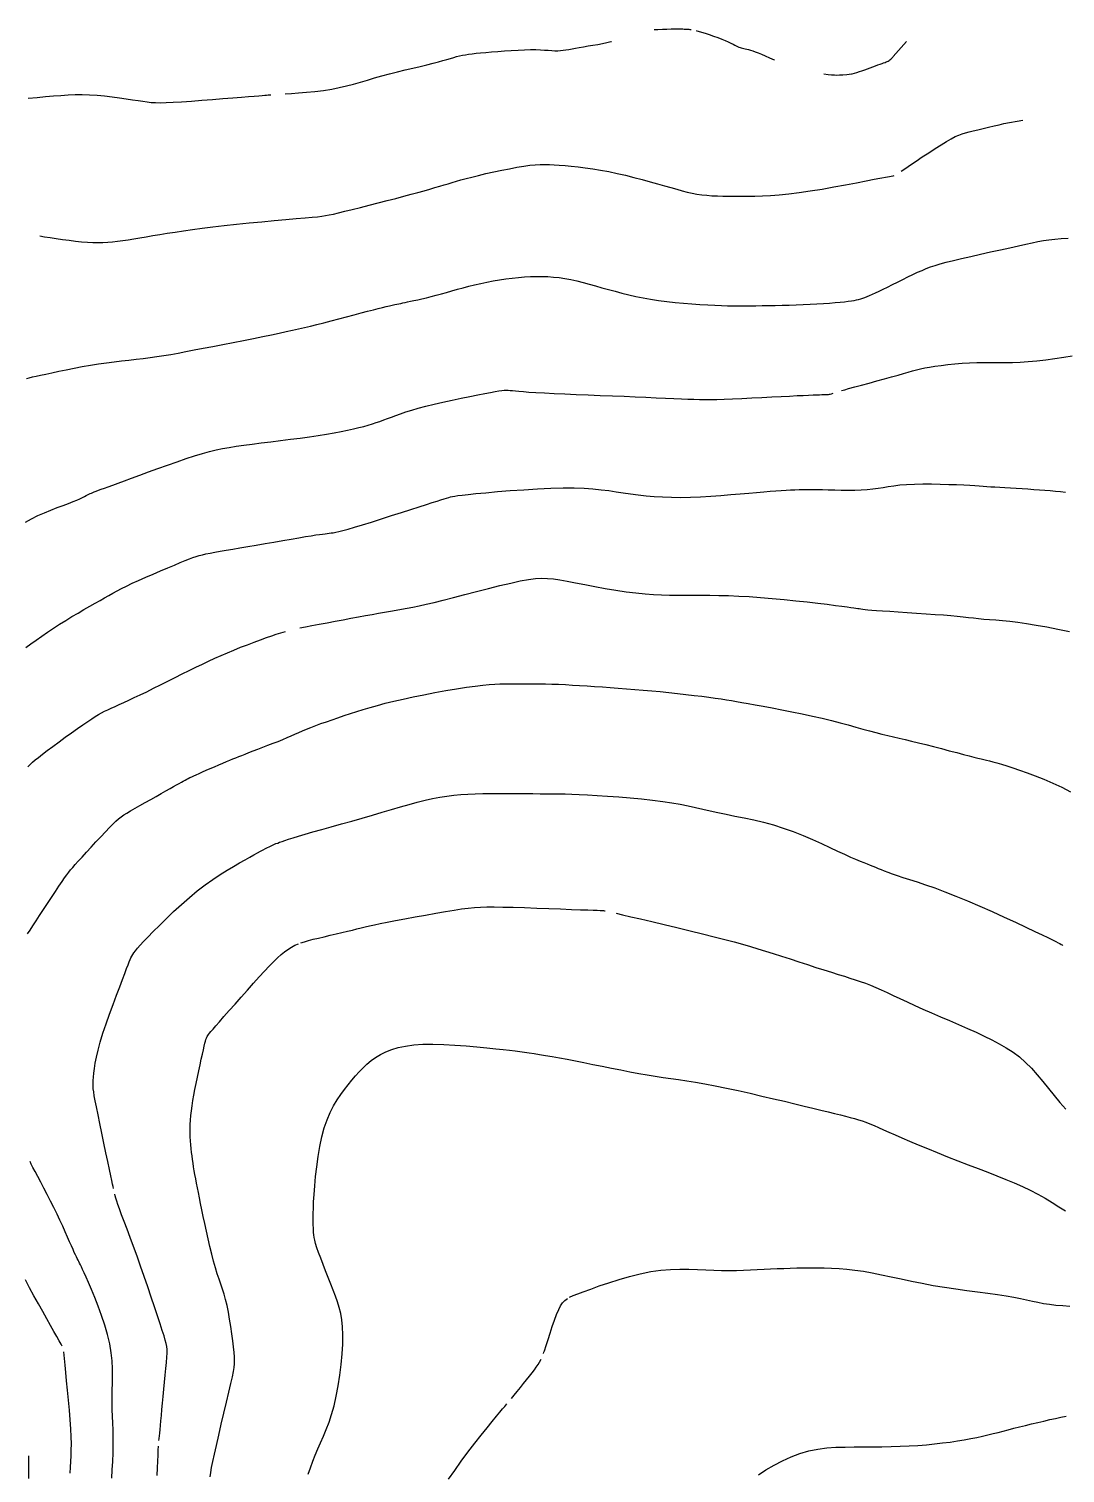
# Model space of a CAD drawing. Header units: millimetres. Extents: x 2235526 to 2245569, y 371981 to 382303.
# Drawn here: x 2243071.3 to 2243394, y 379671.3 to 380121.2 of the extents above; entities that cross this region are included whole.
import ezdxf

# ---------------------------------------------------------------- set-up
doc = ezdxf.new("R2010")
doc.units = ezdxf.units.MM
doc.linetypes.add('CONTI', pattern=[0])
for name, color, linetype, transparency in [('153', 10, 'CONTI', 0.7), ('155', 10, 'CONTI', 0.7), ('157', 10, 'CONTI', 0.7), ('159', 10, 'CONTI', 0.7), ('161', 10, 'CONTI', 0.7), ('163', 10, 'CONTI', 0.7), ('165', 10, 'CONTI', 0.7), ('167', 10, 'CONTI', 0.7), ('169', 10, 'CONTI', 0.7), ('171', 10, 'CONTI', 0.7), ('173', 10, 'CONTI', 0.7), ('175', 10, 'CONTI', 0.7)]:
    doc.layers.add(name, color=color, linetype=linetype, transparency=transparency)

msp = doc.modelspace()

# ---------------------------------------------------------------- linework, layer by layer
at = {"layer": '153', "elevation": 153}
for points in [[(2243265.99, 380120.92), (2243267.19, 380120.98), (2243268.58, 380121.05), (2243269.96, 380121.09), (2243271.26, 380121.12), (2243272.45, 380121.14), (2243273.47, 380121.15), (2243274.28, 380121.14), (2243274.91, 380121.13), (2243275.38, 380121.11), (2243275.73, 380121.08), (2243276, 380121.06), (2243276.21, 380121.04), (2243276.41, 380121.03), (2243276.61, 380121.03), (2243276.85, 380121.02), (2243277.15, 380121), (2243277.53, 380120.96)], [(2243279.06, 380120.63), (2243279.35, 380120.55), (2243279.67, 380120.47), (2243280.71, 380120.16), (2243281.9, 380119.79), (2243283.19, 380119.36), (2243284.51, 380118.91), (2243285.82, 380118.43), (2243287.06, 380117.96), (2243288.17, 380117.52), (2243289.11, 380117.1), (2243289.91, 380116.72), (2243290.57, 380116.38), (2243291.12, 380116.09), (2243291.59, 380115.83), (2243292, 380115.62), (2243292.38, 380115.44), (2243292.75, 380115.31), (2243293.12, 380115.22), (2243293.51, 380115.14), (2243293.92, 380115.06), (2243294.36, 380114.98), (2243294.85, 380114.88), (2243295.4, 380114.74), (2243296.01, 380114.56), (2243296.71, 380114.33), (2243297.5, 380114.04), (2243298.41, 380113.68), (2243299.44, 380113.25), (2243300.6, 380112.74), (2243301.92, 380112.14), (2243303.4, 380111.46), (2243303.53, 380111.4)], [(2243151.07, 380100.91), (2243153.01, 380101.04), (2243155.27, 380101.2), (2243157.74, 380101.41), (2243160.36, 380101.67), (2243163.01, 380102.01), (2243165.63, 380102.42), (2243167.95, 380102.88), (2243170.19, 380103.4), (2243172.37, 380103.97), (2243174.54, 380104.58), (2243176.71, 380105.21), (2243178.93, 380105.86), (2243181.22, 380106.51), (2243183.6, 380107.14), (2243186.04, 380107.76), (2243188.47, 380108.36), (2243190.85, 380108.93), (2243193.13, 380109.47), (2243195.24, 380109.98), (2243197.15, 380110.46), (2243198.81, 380110.89), (2243200.24, 380111.29), (2243201.49, 380111.65), (2243202.59, 380111.97), (2243203.58, 380112.25), (2243204.49, 380112.51), (2243205.38, 380112.73), (2243206.27, 380112.93), (2243207.21, 380113.1), (2243208.21, 380113.25), (2243209.31, 380113.4), (2243210.54, 380113.54), (2243211.95, 380113.68), (2243213.54, 380113.83), (2243215.35, 380113.99), (2243217.33, 380114.15), (2243219.41, 380114.31), (2243221.52, 380114.45), (2243223.62, 380114.57), (2243225.62, 380114.65), (2243227.47, 380114.69), (2243229.12, 380114.68), (2243230.59, 380114.63), (2243231.89, 380114.55), (2243233.05, 380114.47), (2243234.1, 380114.4), (2243235.06, 380114.36), (2243235.96, 380114.35), (2243236.83, 380114.39), (2243237.68, 380114.48), (2243238.55, 380114.62), (2243239.46, 380114.78), (2243240.44, 380114.97), (2243241.51, 380115.18), (2243242.7, 380115.39), (2243244.03, 380115.61), (2243245.46, 380115.83), (2243246.94, 380116.07), (2243248.44, 380116.31), (2243249.9, 380116.58), (2243251.28, 380116.86), (2243252.54, 380117.17), (2243252.76, 380117.24)], [(2243327.52, 380107.15), (2243327.72, 380107.19), (2243328.4, 380107.36), (2243329.13, 380107.58), (2243329.91, 380107.83), (2243330.73, 380108.11), (2243331.58, 380108.41), (2243332.44, 380108.73), (2243333.31, 380109.05), (2243334.15, 380109.37), (2243334.96, 380109.68), (2243335.71, 380109.96), (2243336.39, 380110.2), (2243336.97, 380110.4), (2243337.48, 380110.57), (2243337.92, 380110.71), (2243338.29, 380110.85), (2243338.63, 380110.98), (2243338.92, 380111.12), (2243339.2, 380111.28), (2243339.46, 380111.47), (2243339.71, 380111.68), (2243339.93, 380111.9), (2243340.14, 380112.12), (2243340.33, 380112.33), (2243340.49, 380112.52), (2243344.61, 380117.17)], [(2243071.07, 380099.54), (2243073.84, 380099.8), (2243076.45, 380100.05), (2243078.89, 380100.27), (2243081.22, 380100.45), (2243083.48, 380100.59), (2243085.69, 380100.68), (2243087.91, 380100.7), (2243090.17, 380100.63), (2243092.5, 380100.49), (2243094.86, 380100.27), (2243097.19, 380100.01), (2243099.46, 380099.71), (2243101.6, 380099.4), (2243103.56, 380099.1), (2243105.3, 380098.82), (2243106.78, 380098.59), (2243108.11, 380098.41), (2243109.38, 380098.27), (2243110.71, 380098.19), (2243112.21, 380098.17), (2243114, 380098.2), (2243116.19, 380098.3), (2243118.85, 380098.46), (2243121.88, 380098.67), (2243125.13, 380098.91), (2243128.45, 380099.17), (2243131.71, 380099.43), (2243134.76, 380099.68), (2243137.45, 380099.9), (2243139.67, 380100.08), (2243141.45, 380100.22), (2243142.85, 380100.33), (2243143.92, 380100.41), (2243144.72, 380100.48), (2243145.32, 380100.52), (2243145.78, 380100.56), (2243146.63, 380100.62)]]:
    msp.add_lwpolyline(points, dxfattribs=at)
at = {"layer": '153'}
msp.add_lwpolyline([(2243318.89, 380107.16), (2243320.2, 380106.99), (2243321.25, 380106.86), (2243322.13, 380106.79), (2243322.94, 380106.76), (2243323.78, 380106.79), (2243324.76, 380106.86), (2243325.97, 380106.98), (2243327.52, 380107.15)], dxfattribs=at)
at = {"layer": '155', "elevation": 155}
for points in [[(2243342.97, 380076.88), (2243344.37, 380077.81), (2243345.85, 380078.82), (2243347.59, 380079.99), (2243349.51, 380081.27), (2243351.51, 380082.59), (2243353.49, 380083.88), (2243355.38, 380085.08), (2243357.08, 380086.12), (2243358.53, 380086.95), (2243359.77, 380087.59), (2243360.88, 380088.08), (2243361.92, 380088.47), (2243362.96, 380088.79), (2243364.09, 380089.08), (2243365.37, 380089.39), (2243366.85, 380089.74), (2243368.47, 380090.12), (2243370.17, 380090.52), (2243371.86, 380090.92), (2243373.47, 380091.31), (2243374.93, 380091.65), (2243380.78, 380092.7)], [(2243074.66, 380056.68), (2243076.17, 380056.43), (2243077.9, 380056.15), (2243079.79, 380055.86), (2243081.78, 380055.58), (2243083.79, 380055.31), (2243085.78, 380055.07), (2243087.67, 380054.87), (2243089.51, 380054.73), (2243091.22, 380054.65), (2243092.82, 380054.62), (2243094.35, 380054.65), (2243095.85, 380054.74), (2243097.35, 380054.87), (2243098.89, 380055.04), (2243100.49, 380055.25), (2243102.17, 380055.5), (2243103.94, 380055.78), (2243105.81, 380056.09), (2243107.77, 380056.42), (2243109.85, 380056.77), (2243112.03, 380057.13), (2243114.34, 380057.51), (2243116.8, 380057.89), (2243119.43, 380058.29), (2243122.25, 380058.68), (2243125.28, 380059.09), (2243128.56, 380059.49), (2243132.09, 380059.9), (2243135.89, 380060.3), (2243139.84, 380060.7), (2243143.82, 380061.08), (2243147.69, 380061.44), (2243151.31, 380061.77), (2243154.56, 380062.05), (2243157.31, 380062.3), (2243159.47, 380062.49), (2243161.14, 380062.65), (2243162.49, 380062.81), (2243163.66, 380062.99), (2243164.81, 380063.21), (2243166.09, 380063.49), (2243167.67, 380063.87), (2243169.64, 380064.35), (2243171.96, 380064.92), (2243174.53, 380065.57), (2243177.27, 380066.25), (2243180.08, 380066.97), (2243182.88, 380067.68), (2243185.55, 380068.37), (2243188.04, 380069.03), (2243190.33, 380069.64), (2243192.44, 380070.21), (2243194.37, 380070.74), (2243196.13, 380071.24), (2243197.75, 380071.71), (2243199.22, 380072.14), (2243200.56, 380072.55), (2243201.83, 380072.94), (2243203.09, 380073.32), (2243204.4, 380073.71), (2243205.82, 380074.12), (2243207.41, 380074.55), (2243209.23, 380075.01), (2243211.32, 380075.52), (2243213.62, 380076.06), (2243216.04, 380076.6), (2243218.52, 380077.12), (2243220.96, 380077.61), (2243223.29, 380078.05), (2243225.42, 380078.4), (2243227.3, 380078.66), (2243228.97, 380078.84), (2243230.5, 380078.93), (2243231.94, 380078.96), (2243233.38, 380078.93), (2243234.87, 380078.85), (2243236.47, 380078.73), (2243238.25, 380078.59), (2243240.2, 380078.41), (2243242.3, 380078.18), (2243244.54, 380077.91), (2243246.89, 380077.58), (2243249.34, 380077.18), (2243251.87, 380076.71), (2243254.47, 380076.16), (2243257.1, 380075.55), (2243259.71, 380074.9), (2243262.27, 380074.23), (2243264.74, 380073.55), (2243267.09, 380072.89), (2243269.26, 380072.27), (2243271.24, 380071.71), (2243273.05, 380071.2), (2243274.73, 380070.74), (2243276.31, 380070.34), (2243277.83, 380070), (2243279.33, 380069.72), (2243280.84, 380069.49), (2243282.4, 380069.32), (2243284.01, 380069.2), (2243285.69, 380069.12), (2243287.43, 380069.07), (2243289.25, 380069.05), (2243291.15, 380069.04), (2243293.12, 380069.05), (2243295.19, 380069.06), (2243297.38, 380069.09), (2243299.72, 380069.16), (2243302.24, 380069.29), (2243304.96, 380069.49), (2243307.92, 380069.77), (2243311.14, 380070.16), (2243314.64, 380070.67), (2243318.3, 380071.26), (2243321.99, 380071.91), (2243325.6, 380072.58), (2243328.98, 380073.22), (2243332.02, 380073.81), (2243334.57, 380074.32), (2243340.42, 380075.39), (2243340.74, 380075.47)]]:
    msp.add_lwpolyline(points, dxfattribs=at)
at = {"layer": '157', "elevation": 157}
msp.add_lwpolyline([(2243070.5, 380012.31), (2243071.37, 380012.52), (2243072.37, 380012.74), (2243073.53, 380013), (2243074.91, 380013.29), (2243076.53, 380013.64), (2243078.43, 380014.05), (2243080.56, 380014.5), (2243082.88, 380014.98), (2243085.33, 380015.47), (2243087.87, 380015.95), (2243090.42, 380016.4), (2243092.96, 380016.82), (2243095.42, 380017.17), (2243097.82, 380017.48), (2243100.15, 380017.76), (2243102.43, 380018.02), (2243104.65, 380018.26), (2243106.84, 380018.52), (2243109, 380018.79), (2243111.14, 380019.09), (2243113.29, 380019.42), (2243115.49, 380019.79), (2243117.78, 380020.2), (2243120.19, 380020.65), (2243122.77, 380021.14), (2243125.54, 380021.68), (2243128.53, 380022.26), (2243131.67, 380022.88), (2243134.88, 380023.51), (2243138.09, 380024.14), (2243141.21, 380024.76), (2243144.16, 380025.36), (2243146.86, 380025.9), (2243149.26, 380026.4), (2243151.4, 380026.85), (2243153.37, 380027.28), (2243155.23, 380027.7), (2243157.06, 380028.13), (2243158.94, 380028.59), (2243160.95, 380029.09), (2243163.13, 380029.65), (2243165.45, 380030.25), (2243167.84, 380030.88), (2243170.23, 380031.51), (2243172.56, 380032.12), (2243174.77, 380032.7), (2243176.78, 380033.23), (2243178.55, 380033.68), (2243180.09, 380034.07), (2243181.43, 380034.4), (2243182.58, 380034.67), (2243183.58, 380034.9), (2243184.44, 380035.1), (2243185.2, 380035.26), (2243185.88, 380035.41), (2243186.51, 380035.54), (2243187.12, 380035.67), (2243187.76, 380035.8), (2243188.45, 380035.94), (2243189.23, 380036.1), (2243190.13, 380036.3), (2243191.18, 380036.53), (2243192.37, 380036.79), (2243193.67, 380037.09), (2243195.08, 380037.43), (2243196.57, 380037.79), (2243198.13, 380038.19), (2243199.73, 380038.62), (2243201.37, 380039.08), (2243203.04, 380039.55), (2243204.74, 380040.04), (2243206.49, 380040.52), (2243208.27, 380041), (2243210.1, 380041.47), (2243211.98, 380041.9), (2243213.9, 380042.31), (2243215.87, 380042.67), (2243217.85, 380043), (2243219.83, 380043.29), (2243221.81, 380043.54), (2243223.76, 380043.74), (2243225.67, 380043.9), (2243227.53, 380044), (2243229.34, 380044.06), (2243231.12, 380044.06), (2243232.89, 380044), (2243234.66, 380043.87), (2243236.44, 380043.68), (2243238.24, 380043.4), (2243240.07, 380043.05), (2243241.94, 380042.64), (2243243.85, 380042.17), (2243245.79, 380041.65), (2243247.76, 380041.11), (2243249.76, 380040.55), (2243251.79, 380039.98), (2243253.84, 380039.42), (2243255.94, 380038.87), (2243258.08, 380038.35), (2243260.29, 380037.85), (2243262.56, 380037.38), (2243264.92, 380036.95), (2243267.37, 380036.56), (2243269.92, 380036.22), (2243272.53, 380035.93), (2243275.16, 380035.68), (2243277.75, 380035.48), (2243280.28, 380035.31), (2243282.69, 380035.17), (2243284.94, 380035.07), (2243287, 380034.99), (2243288.9, 380034.93), (2243290.69, 380034.9), (2243292.42, 380034.89), (2243294.13, 380034.89), (2243295.87, 380034.9), (2243297.68, 380034.92), (2243299.61, 380034.95), (2243301.63, 380034.98), (2243303.73, 380035.02), (2243305.88, 380035.07), (2243308.07, 380035.13), (2243310.27, 380035.21), (2243312.46, 380035.3), (2243314.61, 380035.4), (2243316.7, 380035.51), (2243318.7, 380035.63), (2243320.59, 380035.76), (2243322.34, 380035.9), (2243323.92, 380036.03), (2243325.31, 380036.17), (2243326.48, 380036.3), (2243327.47, 380036.44), (2243328.31, 380036.57), (2243329.04, 380036.73), (2243329.7, 380036.89), (2243330.33, 380037.08), (2243330.95, 380037.29), (2243331.61, 380037.53), (2243332.32, 380037.81), (2243333.1, 380038.13), (2243333.98, 380038.51), (2243334.96, 380038.96), (2243336.06, 380039.47), (2243337.31, 380040.07), (2243338.7, 380040.76), (2243340.21, 380041.5), (2243341.8, 380042.29), (2243343.42, 380043.09), (2243345.03, 380043.89), (2243346.6, 380044.64), (2243348.07, 380045.33), (2243349.44, 380045.95), (2243350.75, 380046.49), (2243352.08, 380047), (2243353.52, 380047.48), (2243355.13, 380047.97), (2243357, 380048.48), (2243359.2, 380049.03), (2243361.77, 380049.65), (2243364.64, 380050.31), (2243367.69, 380050.99), (2243370.81, 380051.68), (2243373.89, 380052.36), (2243376.8, 380053), (2243379.44, 380053.58), (2243381.74, 380054.09), (2243383.74, 380054.52), (2243385.54, 380054.89), (2243387.25, 380055.2), (2243388.95, 380055.46), (2243390.75, 380055.67), (2243392.73, 380055.83), (2243394.97, 380055.96)], dxfattribs=at)
at = {"layer": '159', "elevation": 159}
for points in [[(2243324.35, 380008.49), (2243325.36, 380008.78), (2243326.57, 380009.12), (2243328.46, 380009.64), (2243330.62, 380010.22), (2243332.95, 380010.85), (2243335.35, 380011.49), (2243337.73, 380012.13), (2243339.97, 380012.74), (2243341.98, 380013.31), (2243343.7, 380013.8), (2243345.17, 380014.24), (2243346.48, 380014.62), (2243347.71, 380014.96), (2243348.94, 380015.27), (2243350.26, 380015.55), (2243351.74, 380015.83), (2243353.46, 380016.1), (2243355.38, 380016.36), (2243357.47, 380016.6), (2243359.67, 380016.82), (2243361.94, 380017), (2243364.23, 380017.14), (2243366.49, 380017.23), (2243368.71, 380017.26), (2243370.89, 380017.26), (2243373.07, 380017.25), (2243375.28, 380017.24), (2243377.57, 380017.27), (2243379.97, 380017.35), (2243382.51, 380017.52), (2243385.21, 380017.78), (2243388.01, 380018.12), (2243390.83, 380018.51), (2243393.6, 380018.93), (2243396.24, 380019.35)], [(2243070.24, 379967.56), (2243072.08, 379968.58), (2243074.06, 379969.55), (2243076.1, 379970.45), (2243078.14, 379971.29), (2243080.12, 379972.06), (2243081.97, 379972.76), (2243083.61, 379973.38), (2243085.01, 379973.93), (2243086.18, 379974.41), (2243087.13, 379974.83), (2243087.92, 379975.19), (2243088.57, 379975.51), (2243089.1, 379975.78), (2243089.55, 379976.01), (2243089.96, 379976.22), (2243090.34, 379976.41), (2243090.73, 379976.59), (2243091.15, 379976.77), (2243091.64, 379976.97), (2243092.22, 379977.2), (2243092.91, 379977.46), (2243093.76, 379977.76), (2243094.77, 379978.12), (2243095.98, 379978.56), (2243097.4, 379979.07), (2243099.08, 379979.67), (2243101.02, 379980.38), (2243103.25, 379981.2), (2243105.79, 379982.13), (2243108.56, 379983.16), (2243111.47, 379984.23), (2243114.45, 379985.31), (2243117.4, 379986.36), (2243120.25, 379987.33), (2243122.9, 379988.2), (2243125.3, 379988.93), (2243127.49, 379989.53), (2243129.57, 379990.03), (2243131.59, 379990.45), (2243133.66, 379990.81), (2243135.84, 379991.15), (2243138.21, 379991.48), (2243140.83, 379991.82), (2243143.66, 379992.18), (2243146.62, 379992.55), (2243149.67, 379992.93), (2243152.74, 379993.32), (2243155.75, 379993.72), (2243158.65, 379994.13), (2243161.38, 379994.54), (2243163.94, 379994.95), (2243166.31, 379995.36), (2243168.52, 379995.77), (2243170.55, 379996.18), (2243172.4, 379996.58), (2243174.08, 379996.98), (2243175.6, 379997.36), (2243176.98, 379997.74), (2243178.25, 379998.12), (2243179.46, 379998.51), (2243180.62, 379998.92), (2243181.78, 379999.34), (2243182.97, 379999.79), (2243184.22, 380000.26), (2243185.57, 380000.77), (2243187.04, 380001.3), (2243188.68, 380001.85), (2243190.51, 380002.43), (2243192.56, 380003.03), (2243194.87, 380003.65), (2243197.45, 380004.28), (2243200.21, 380004.92), (2243203.07, 380005.54), (2243205.9, 380006.14), (2243208.62, 380006.69), (2243211.13, 380007.18), (2243213.31, 380007.61), (2243215.09, 380007.95), (2243216.52, 380008.21), (2243217.66, 380008.4), (2243218.57, 380008.53), (2243219.31, 380008.6), (2243219.95, 380008.63), (2243220.55, 380008.62), (2243221.18, 380008.57), (2243221.9, 380008.51), (2243222.78, 380008.41), (2243223.88, 380008.3), (2243225.28, 380008.18), (2243227.02, 380008.04), (2243229.19, 380007.9), (2243231.82, 380007.76), (2243234.84, 380007.61), (2243238.18, 380007.46), (2243241.76, 380007.31), (2243245.47, 380007.16), (2243249.24, 380007.01), (2243252.99, 380006.86), (2243256.63, 380006.71), (2243260.13, 380006.56), (2243263.46, 380006.41), (2243266.59, 380006.28), (2243269.49, 380006.15), (2243272.13, 380006.03), (2243274.48, 380005.93), (2243276.53, 380005.85), (2243278.37, 380005.78), (2243280.1, 380005.74), (2243281.81, 380005.72), (2243283.6, 380005.73), (2243285.58, 380005.77), (2243287.84, 380005.83), (2243290.46, 380005.94), (2243293.36, 380006.06), (2243296.42, 380006.21), (2243299.54, 380006.36), (2243302.62, 380006.52), (2243305.54, 380006.67), (2243308.19, 380006.8), (2243310.5, 380006.92), (2243312.46, 380007.01), (2243314.11, 380007.09), (2243315.48, 380007.14), (2243316.61, 380007.19), (2243317.53, 380007.22), (2243318.28, 380007.24), (2243318.87, 380007.25), (2243319.34, 380007.25), (2243319.73, 380007.26), (2243320.04, 380007.28), (2243320.32, 380007.3), (2243320.58, 380007.35), (2243320.86, 380007.41), (2243321.26, 380007.53), (2243321.81, 380007.71)]]:
    msp.add_lwpolyline(points, dxfattribs=at)
at = {"layer": '161', "elevation": 161}
for points in [[(2243070.3, 379928.47), (2243071.89, 379929.62), (2243073.56, 379930.8), (2243075.3, 379932.02), (2243077.1, 379933.26), (2243078.95, 379934.5), (2243080.84, 379935.72), (2243082.76, 379936.93), (2243084.68, 379938.1), (2243086.58, 379939.22), (2243088.43, 379940.3), (2243090.21, 379941.33), (2243091.88, 379942.28), (2243093.43, 379943.16), (2243094.84, 379943.97), (2243096.15, 379944.72), (2243097.43, 379945.43), (2243098.74, 379946.14), (2243100.14, 379946.86), (2243101.69, 379947.63), (2243103.45, 379948.47), (2243105.46, 379949.38), (2243107.66, 379950.36), (2243109.96, 379951.36), (2243112.27, 379952.35), (2243114.51, 379953.3), (2243116.59, 379954.17), (2243118.43, 379954.94), (2243119.97, 379955.57), (2243121.25, 379956.08), (2243122.34, 379956.5), (2243123.33, 379956.84), (2243124.29, 379957.12), (2243125.29, 379957.38), (2243126.4, 379957.63), (2243127.69, 379957.89), (2243129.17, 379958.17), (2243130.83, 379958.46), (2243132.69, 379958.79), (2243134.75, 379959.14), (2243137, 379959.52), (2243139.44, 379959.94), (2243142.07, 379960.39), (2243144.81, 379960.86), (2243147.59, 379961.34), (2243150.32, 379961.81), (2243152.92, 379962.26), (2243155.32, 379962.67), (2243157.42, 379963.02), (2243159.18, 379963.3), (2243160.62, 379963.53), (2243161.79, 379963.7), (2243162.75, 379963.83), (2243163.53, 379963.93), (2243164.2, 379964.01), (2243164.81, 379964.08), (2243165.4, 379964.15), (2243166.05, 379964.24), (2243166.83, 379964.38), (2243167.81, 379964.59), (2243169.06, 379964.91), (2243170.66, 379965.35), (2243172.68, 379965.93), (2243175.15, 379966.69), (2243177.98, 379967.57), (2243181.04, 379968.54), (2243184.19, 379969.55), (2243187.29, 379970.54), (2243190.23, 379971.49), (2243192.86, 379972.33), (2243195.08, 379973.04), (2243196.91, 379973.62), (2243198.41, 379974.09), (2243199.61, 379974.47), (2243200.58, 379974.76), (2243201.37, 379975), (2243202.01, 379975.19), (2243202.58, 379975.36), (2243203.18, 379975.51), (2243203.92, 379975.65), (2243204.91, 379975.8), (2243206.26, 379975.97), (2243208.09, 379976.17), (2243210.52, 379976.42), (2243213.6, 379976.7), (2243217.21, 379977.02), (2243221.21, 379977.34), (2243225.41, 379977.64), (2243229.67, 379977.9), (2243233.8, 379978.09), (2243237.66, 379978.19), (2243241.11, 379978.18), (2243244.18, 379978.07), (2243246.95, 379977.89), (2243249.49, 379977.63), (2243251.86, 379977.34), (2243254.14, 379977.01), (2243256.4, 379976.68), (2243258.69, 379976.35), (2243261.04, 379976.05), (2243263.48, 379975.77), (2243266, 379975.54), (2243268.64, 379975.37), (2243271.4, 379975.26), (2243274.3, 379975.23), (2243277.35, 379975.29), (2243280.49, 379975.42), (2243283.66, 379975.61), (2243286.81, 379975.84), (2243289.87, 379976.09), (2243292.78, 379976.34), (2243295.48, 379976.58), (2243297.93, 379976.8), (2243300.13, 379976.98), (2243302.12, 379977.14), (2243303.93, 379977.28), (2243305.57, 379977.39), (2243307.08, 379977.48), (2243308.49, 379977.56), (2243309.83, 379977.62), (2243311.13, 379977.67), (2243312.43, 379977.71), (2243313.77, 379977.73), (2243315.18, 379977.73), (2243316.71, 379977.71), (2243318.39, 379977.68), (2243320.24, 379977.63), (2243322.23, 379977.57), (2243324.3, 379977.53), (2243326.4, 379977.5), (2243328.49, 379977.51), (2243330.5, 379977.56), (2243332.39, 379977.67), (2243334.12, 379977.85), (2243335.74, 379978.08), (2243337.33, 379978.35), (2243338.94, 379978.62), (2243340.66, 379978.88), (2243342.54, 379979.1), (2243344.65, 379979.28), (2243347.05, 379979.38), (2243349.65, 379979.43), (2243352.36, 379979.42), (2243355.09, 379979.37), (2243357.74, 379979.29), (2243360.22, 379979.2), (2243362.42, 379979.1), (2243364.29, 379979), (2243365.87, 379978.91), (2243367.23, 379978.82), (2243368.47, 379978.74), (2243369.65, 379978.65), (2243370.85, 379978.56), (2243372.15, 379978.48), (2243373.62, 379978.38), (2243375.23, 379978.29), (2243376.95, 379978.19), (2243378.74, 379978.08), (2243380.58, 379977.97), (2243382.42, 379977.86), (2243384.23, 379977.74), (2243385.99, 379977.61), (2243387.69, 379977.47), (2243389.34, 379977.33), (2243390.96, 379977.18), (2243392.54, 379977.02), (2243394.09, 379976.85)], [(2243071.27, 379669.64), (2243071.29, 379671.75), (2243071.3, 379673.66), (2243071.28, 379675.3), (2243071.24, 379676.7)]]:
    msp.add_lwpolyline(points, dxfattribs=at)
at = {"layer": '163', "elevation": 163}
for points in [[(2243155.61, 379934.56), (2243157.38, 379934.91), (2243159.44, 379935.31), (2243161.72, 379935.74), (2243164.13, 379936.21), (2243166.62, 379936.68), (2243169.1, 379937.15), (2243171.51, 379937.59), (2243173.88, 379938.03), (2243176.1, 379938.43), (2243178.19, 379938.81), (2243180.18, 379939.16), (2243182.07, 379939.49), (2243183.88, 379939.8), (2243185.63, 379940.1), (2243187.34, 379940.4), (2243189.06, 379940.71), (2243190.87, 379941.05), (2243192.84, 379941.45), (2243195.02, 379941.93), (2243197.49, 379942.5), (2243200.32, 379943.2), (2243203.53, 379944.03), (2243207.03, 379944.94), (2243210.69, 379945.91), (2243214.38, 379946.86), (2243217.96, 379947.77), (2243221.32, 379948.57), (2243224.31, 379949.22), (2243226.86, 379949.68), (2243229.04, 379949.95), (2243230.98, 379950.05), (2243232.8, 379950.01), (2243234.65, 379949.82), (2243236.63, 379949.52), (2243238.88, 379949.11), (2243241.49, 379948.62), (2243244.4, 379948.07), (2243247.53, 379947.49), (2243250.78, 379946.91), (2243254.05, 379946.35), (2243257.27, 379945.86), (2243260.33, 379945.46), (2243263.17, 379945.17), (2243265.82, 379944.97), (2243268.33, 379944.86), (2243270.76, 379944.8), (2243273.15, 379944.79), (2243275.55, 379944.8), (2243278.03, 379944.81), (2243280.62, 379944.81), (2243283.34, 379944.79), (2243286.19, 379944.73), (2243289.19, 379944.64), (2243292.34, 379944.51), (2243295.65, 379944.32), (2243299.12, 379944.08), (2243302.75, 379943.78), (2243306.45, 379943.43), (2243310.12, 379943.05), (2243313.66, 379942.66), (2243316.96, 379942.28), (2243319.93, 379941.93), (2243322.47, 379941.61), (2243324.51, 379941.35), (2243326.09, 379941.15), (2243327.29, 379940.98), (2243328.19, 379940.85), (2243328.87, 379940.75), (2243329.41, 379940.66), (2243329.9, 379940.58), (2243330.39, 379940.51), (2243330.97, 379940.43), (2243331.68, 379940.35), (2243332.59, 379940.25), (2243333.76, 379940.15), (2243335.25, 379940.04), (2243337.12, 379939.9), (2243339.4, 379939.75), (2243342, 379939.58), (2243344.83, 379939.4), (2243347.76, 379939.21), (2243350.69, 379939.01), (2243353.51, 379938.81), (2243356.1, 379938.61), (2243358.38, 379938.42), (2243360.39, 379938.23), (2243362.2, 379938.04), (2243363.87, 379937.86), (2243365.47, 379937.69), (2243367.06, 379937.52), (2243368.71, 379937.36), (2243370.48, 379937.21), (2243372.4, 379937.06), (2243374.48, 379936.87), (2243376.76, 379936.64), (2243379.26, 379936.35), (2243382, 379935.97), (2243385, 379935.49), (2243388.28, 379934.9), (2243391.75, 379934.22), (2243395.33, 379933.48)], [(2243070.98, 379891.29), (2243071.7, 379892.03), (2243072.44, 379892.73), (2243073.27, 379893.45), (2243074.26, 379894.27), (2243075.49, 379895.23), (2243077.01, 379896.38), (2243078.76, 379897.68), (2243080.65, 379899.08), (2243082.62, 379900.52), (2243084.57, 379901.93), (2243086.43, 379903.26), (2243088.12, 379904.45), (2243089.58, 379905.45), (2243090.83, 379906.29), (2243091.94, 379906.99), (2243092.94, 379907.59), (2243093.89, 379908.12), (2243094.84, 379908.61), (2243095.83, 379909.09), (2243096.92, 379909.6), (2243098.11, 379910.14), (2243099.41, 379910.73), (2243100.84, 379911.37), (2243102.4, 379912.09), (2243104.1, 379912.88), (2243105.96, 379913.75), (2243107.96, 379914.72), (2243110.08, 379915.77), (2243112.29, 379916.87), (2243114.54, 379917.99), (2243116.8, 379919.13), (2243119.04, 379920.25), (2243121.21, 379921.33), (2243123.3, 379922.35), (2243125.3, 379923.32), (2243127.26, 379924.25), (2243129.2, 379925.14), (2243131.13, 379926.01), (2243133.1, 379926.86), (2243135.13, 379927.7), (2243137.22, 379928.54), (2243139.34, 379929.36), (2243141.43, 379930.15), (2243143.43, 379930.89), (2243145.28, 379931.57), (2243146.93, 379932.16), (2243148.32, 379932.66), (2243151.17, 379933.42)], [(2243081.64, 379710.88), (2243081.29, 379711.54), (2243080.74, 379712.52), (2243079.96, 379713.89), (2243079.08, 379715.45), (2243078.03, 379717.31), (2243076.85, 379719.41), (2243075.57, 379721.69), (2243074.23, 379724.1), (2243072.86, 379726.58), (2243071.51, 379729.08), (2243070.2, 379731.53)], [(2243084.16, 379671.31), (2243084.26, 379673.16), (2243084.36, 379674.94), (2243084.44, 379676.7), (2243084.49, 379678.54), (2243084.5, 379680.51), (2243084.45, 379682.69), (2243084.34, 379685.16), (2243084.15, 379687.94), (2243083.91, 379690.95), (2243083.63, 379694.06), (2243083.33, 379697.14), (2243083.03, 379700.06), (2243082.76, 379702.7), (2243082.53, 379704.93), (2243082.11, 379709.12)]]:
    msp.add_lwpolyline(points, dxfattribs=at)
at = {"layer": '165', "elevation": 165}
for points in [[(2243070.89, 379839.33), (2243071.62, 379840.46), (2243072.49, 379841.78), (2243073.51, 379843.34), (2243074.61, 379845.01), (2243075.81, 379846.84), (2243077.06, 379848.74), (2243078.31, 379850.64), (2243079.51, 379852.46), (2243080.63, 379854.14), (2243081.6, 379855.58), (2243082.39, 379856.74), (2243083.06, 379857.69), (2243083.66, 379858.49), (2243084.25, 379859.23), (2243084.91, 379859.99), (2243085.68, 379860.86), (2243086.64, 379861.92), (2243087.82, 379863.21), (2243089.18, 379864.7), (2243090.65, 379866.3), (2243092.17, 379867.95), (2243093.67, 379869.56), (2243095.09, 379871.07), (2243096.36, 379872.39), (2243097.43, 379873.48), (2243098.35, 379874.36), (2243099.18, 379875.09), (2243100, 379875.73), (2243100.85, 379876.33), (2243101.82, 379876.94), (2243102.96, 379877.61), (2243104.32, 379878.4), (2243105.85, 379879.28), (2243107.5, 379880.21), (2243109.2, 379881.16), (2243110.88, 379882.1), (2243112.49, 379883), (2243113.96, 379883.82), (2243115.23, 379884.53), (2243116.33, 379885.15), (2243117.27, 379885.68), (2243118.07, 379886.14), (2243118.77, 379886.53), (2243119.37, 379886.87), (2243119.92, 379887.17), (2243120.42, 379887.44), (2243120.92, 379887.7), (2243121.43, 379887.96), (2243121.99, 379888.23), (2243122.64, 379888.53), (2243123.39, 379888.87), (2243124.29, 379889.27), (2243125.34, 379889.73), (2243126.52, 379890.25), (2243127.78, 379890.8), (2243129.09, 379891.36), (2243130.39, 379891.92), (2243131.64, 379892.45), (2243132.81, 379892.95), (2243133.85, 379893.39), (2243134.81, 379893.79), (2243135.72, 379894.16), (2243136.63, 379894.52), (2243137.58, 379894.9), (2243138.62, 379895.3), (2243139.8, 379895.75), (2243141.13, 379896.26), (2243142.59, 379896.82), (2243144.14, 379897.41), (2243145.74, 379898.02), (2243147.33, 379898.65), (2243148.88, 379899.26), (2243150.35, 379899.86), (2243151.69, 379900.43), (2243152.94, 379900.98), (2243154.14, 379901.51), (2243155.32, 379902.03), (2243156.52, 379902.55), (2243157.78, 379903.07), (2243159.13, 379903.62), (2243160.61, 379904.19), (2243162.21, 379904.78), (2243163.91, 379905.38), (2243165.69, 379906), (2243167.54, 379906.63), (2243169.45, 379907.27), (2243171.4, 379907.9), (2243173.38, 379908.54), (2243175.41, 379909.17), (2243177.55, 379909.81), (2243179.82, 379910.45), (2243182.26, 379911.1), (2243184.91, 379911.76), (2243187.81, 379912.43), (2243190.97, 379913.11), (2243194.32, 379913.79), (2243197.75, 379914.44), (2243201.16, 379915.06), (2243204.45, 379915.61), (2243207.52, 379916.1), (2243210.28, 379916.49), (2243212.64, 379916.78), (2243214.65, 379916.98), (2243216.39, 379917.1), (2243217.92, 379917.17), (2243219.34, 379917.19), (2243220.7, 379917.19), (2243222.08, 379917.18), (2243223.55, 379917.18), (2243225.11, 379917.18), (2243226.75, 379917.19), (2243228.49, 379917.19), (2243230.31, 379917.17), (2243232.21, 379917.14), (2243234.18, 379917.09), (2243236.23, 379917.02), (2243238.35, 379916.92), (2243240.54, 379916.8), (2243242.79, 379916.67), (2243245.1, 379916.52), (2243247.46, 379916.36), (2243249.88, 379916.19), (2243252.34, 379916.02), (2243254.85, 379915.84), (2243257.4, 379915.65), (2243259.99, 379915.45), (2243262.6, 379915.24), (2243265.25, 379915), (2243267.92, 379914.75), (2243270.61, 379914.48), (2243273.28, 379914.18), (2243275.9, 379913.88), (2243278.42, 379913.58), (2243280.81, 379913.28), (2243283.04, 379912.99), (2243285.05, 379912.71), (2243286.85, 379912.46), (2243288.49, 379912.21), (2243290.06, 379911.97), (2243291.65, 379911.7), (2243293.35, 379911.4), (2243295.25, 379911.06), (2243297.42, 379910.66), (2243299.95, 379910.19), (2243302.76, 379909.66), (2243305.78, 379909.08), (2243308.93, 379908.46), (2243312.13, 379907.8), (2243315.3, 379907.13), (2243318.35, 379906.43), (2243321.23, 379905.74), (2243323.92, 379905.05), (2243326.44, 379904.37), (2243328.8, 379903.72), (2243331.02, 379903.1), (2243333.11, 379902.52), (2243335.08, 379901.98), (2243336.94, 379901.5), (2243338.75, 379901.06), (2243340.53, 379900.64), (2243342.33, 379900.23), (2243344.2, 379899.8), (2243346.18, 379899.33), (2243348.32, 379898.82), (2243350.63, 379898.24), (2243353.06, 379897.62), (2243355.52, 379896.98), (2243357.94, 379896.34), (2243360.24, 379895.74), (2243362.33, 379895.19), (2243364.15, 379894.72), (2243365.62, 379894.34), (2243366.81, 379894.04), (2243367.81, 379893.8), (2243368.69, 379893.59), (2243369.54, 379893.38), (2243370.44, 379893.15), (2243371.48, 379892.87), (2243372.72, 379892.53), (2243374.18, 379892.1), (2243375.85, 379891.59), (2243377.74, 379890.98), (2243379.83, 379890.28), (2243382.13, 379889.46), (2243384.64, 379888.52), (2243387.34, 379887.46), (2243390.15, 379886.28), (2243392.97, 379884.97), (2243395.72, 379883.54)], [(2243097.06, 379669.78), (2243097.23, 379672.38), (2243097.37, 379675.01), (2243097.48, 379677.63), (2243097.54, 379680.15), (2243097.54, 379682.54), (2243097.48, 379684.79), (2243097.41, 379686.95), (2243097.32, 379689.04), (2243097.23, 379691.08), (2243097.18, 379693.1), (2243097.17, 379695.14), (2243097.22, 379697.21), (2243097.29, 379699.34), (2243097.33, 379701.55), (2243097.32, 379703.86), (2243097.19, 379706.29), (2243096.91, 379708.86), (2243096.45, 379711.59), (2243095.76, 379714.47), (2243094.89, 379717.45), (2243093.9, 379720.44), (2243092.84, 379723.34), (2243091.78, 379726.07), (2243090.77, 379728.55), (2243089.87, 379730.68), (2243089.12, 379732.4), (2243088.51, 379733.76), (2243088.02, 379734.81), (2243087.63, 379735.62), (2243087.31, 379736.25), (2243087.04, 379736.75), (2243086.8, 379737.21), (2243086.57, 379737.66), (2243086.33, 379738.14), (2243086.06, 379738.69), (2243085.77, 379739.34), (2243085.42, 379740.1), (2243085.02, 379741.01), (2243084.54, 379742.09), (2243083.97, 379743.38), (2243083.33, 379744.84), (2243082.6, 379746.46), (2243081.81, 379748.22), (2243080.95, 379750.08), (2243080.03, 379752.03), (2243079.05, 379754.04), (2243078.03, 379756.08), (2243076.99, 379758.12), (2243075.96, 379760.1), (2243074.97, 379761.98), (2243074.05, 379763.72), (2243073.23, 379765.26), (2243072.54, 379766.58), (2243072.02, 379767.59), (2243071.63, 379768.38)]]:
    msp.add_lwpolyline(points, dxfattribs=at)
at = {"layer": '167', "elevation": 167}
for points in [[(2243097.63, 379760.02), (2243097.52, 379760.59), (2243097.35, 379761.37), (2243097.12, 379762.47), (2243096.8, 379763.97), (2243096.37, 379765.96), (2243095.87, 379768.35), (2243095.28, 379771.12), (2243094.65, 379774.12), (2243094, 379777.19), (2243093.37, 379780.2), (2243092.8, 379782.98), (2243092.31, 379785.4), (2243091.92, 379787.34), (2243091.64, 379788.87), (2243091.45, 379790.07), (2243091.34, 379791.05), (2243091.29, 379791.9), (2243091.28, 379792.73), (2243091.32, 379793.62), (2243091.38, 379794.67), (2243091.48, 379795.91), (2243091.66, 379797.35), (2243091.92, 379799.03), (2243092.3, 379800.94), (2243092.82, 379803.12), (2243093.5, 379805.58), (2243094.35, 379808.33), (2243095.33, 379811.27), (2243096.39, 379814.3), (2243097.48, 379817.31), (2243098.55, 379820.18), (2243099.55, 379822.83), (2243100.42, 379825.13), (2243101.13, 379827), (2243101.69, 379828.49), (2243102.14, 379829.66), (2243102.49, 379830.56), (2243102.79, 379831.27), (2243103.06, 379831.85), (2243103.33, 379832.36), (2243103.62, 379832.87), (2243103.99, 379833.41), (2243104.46, 379834.04), (2243105.09, 379834.8), (2243105.92, 379835.73), (2243106.99, 379836.89), (2243108.33, 379838.3), (2243109.98, 379840), (2243111.91, 379841.93), (2243114.05, 379844.03), (2243116.35, 379846.23), (2243118.77, 379848.44), (2243121.25, 379850.61), (2243123.73, 379852.66), (2243126.18, 379854.53), (2243128.55, 379856.22), (2243130.84, 379857.74), (2243133.01, 379859.11), (2243135.04, 379860.32), (2243136.91, 379861.39), (2243138.59, 379862.34), (2243140.07, 379863.16), (2243141.36, 379863.88), (2243142.47, 379864.49), (2243143.43, 379865.02), (2243144.25, 379865.46), (2243144.95, 379865.84), (2243145.55, 379866.16), (2243146.06, 379866.42), (2243146.52, 379866.65), (2243146.94, 379866.85), (2243147.35, 379867.03), (2243147.77, 379867.21), (2243148.23, 379867.39), (2243148.76, 379867.59), (2243149.37, 379867.82), (2243150.11, 379868.08), (2243151.03, 379868.4), (2243152.17, 379868.77), (2243153.57, 379869.21), (2243155.27, 379869.73), (2243157.32, 379870.33), (2243159.74, 379871.03), (2243162.48, 379871.8), (2243165.46, 379872.64), (2243168.61, 379873.52), (2243171.84, 379874.43), (2243175.08, 379875.35), (2243178.26, 379876.27), (2243181.31, 379877.16), (2243184.23, 379878.02), (2243187.02, 379878.83), (2243189.68, 379879.59), (2243192.23, 379880.29), (2243194.68, 379880.9), (2243197.01, 379881.44), (2243199.26, 379881.87), (2243201.44, 379882.22), (2243203.6, 379882.49), (2243205.77, 379882.7), (2243207.98, 379882.85), (2243210.27, 379882.95), (2243212.67, 379883.01), (2243215.21, 379883.04), (2243217.84, 379883.06), (2243220.51, 379883.05), (2243223.17, 379883.03), (2243225.76, 379883.01), (2243228.22, 379882.98), (2243230.5, 379882.96), (2243232.58, 379882.95), (2243234.51, 379882.93), (2243236.39, 379882.91), (2243238.32, 379882.87), (2243240.38, 379882.82), (2243242.66, 379882.73), (2243245.26, 379882.6), (2243248.23, 379882.43), (2243251.5, 379882.22), (2243254.97, 379881.97), (2243258.53, 379881.67), (2243262.07, 379881.34), (2243265.48, 379880.96), (2243268.66, 379880.56), (2243271.54, 379880.11), (2243274.15, 379879.64), (2243276.57, 379879.15), (2243278.87, 379878.63), (2243281.14, 379878.11), (2243283.44, 379877.58), (2243285.86, 379877.06), (2243288.44, 379876.53), (2243291.17, 379875.99), (2243294.04, 379875.41), (2243297.01, 379874.77), (2243300.05, 379874.05), (2243303.14, 379873.22), (2243306.24, 379872.26), (2243309.33, 379871.17), (2243312.37, 379869.97), (2243315.31, 379868.72), (2243318.12, 379867.45), (2243320.74, 379866.23), (2243323.15, 379865.08), (2243325.3, 379864.07), (2243327.16, 379863.22), (2243328.76, 379862.53), (2243330.13, 379861.96), (2243331.32, 379861.48), (2243332.35, 379861.08), (2243333.28, 379860.73), (2243334.14, 379860.39), (2243334.96, 379860.05), (2243335.8, 379859.7), (2243336.7, 379859.33), (2243337.69, 379858.93), (2243338.82, 379858.49), (2243340.14, 379858.01), (2243341.68, 379857.48), (2243343.49, 379856.89), (2243345.56, 379856.23), (2243347.91, 379855.47), (2243350.52, 379854.59), (2243353.4, 379853.59), (2243356.55, 379852.42), (2243359.96, 379851.09), (2243363.62, 379849.58), (2243367.42, 379847.94), (2243371.26, 379846.24), (2243375.01, 379844.54), (2243378.56, 379842.9), (2243381.79, 379841.39), (2243384.59, 379840.07), (2243386.87, 379838.99), (2243388.66, 379838.13), (2243390.04, 379837.46), (2243391.07, 379836.94), (2243391.83, 379836.55), (2243392.37, 379836.26), (2243392.77, 379836.02), (2243393.07, 379835.83), (2243393.32, 379835.65)], [(2243111.77, 379681.46), (2243111.84, 379682.13), (2243111.92, 379682.91), (2243112.01, 379683.82), (2243112.11, 379684.92), (2243112.23, 379686.21), (2243112.37, 379687.67), (2243112.53, 379689.3), (2243112.7, 379691.12), (2243112.89, 379693.1), (2243113.1, 379695.23), (2243113.33, 379697.46), (2243113.55, 379699.7), (2243113.76, 379701.9), (2243113.95, 379703.97), (2243114.11, 379705.84), (2243114.23, 379707.44), (2243114.29, 379708.73), (2243114.3, 379709.8), (2243114.22, 379710.75), (2243114.04, 379711.71), (2243113.76, 379712.79), (2243113.36, 379714.1), (2243112.82, 379715.76), (2243112.13, 379717.86), (2243111.31, 379720.35), (2243110.39, 379723.14), (2243109.38, 379726.16), (2243108.32, 379729.33), (2243107.21, 379732.55), (2243106.08, 379735.77), (2243104.96, 379738.89), (2243103.86, 379741.88), (2243102.81, 379744.7), (2243101.83, 379747.33), (2243100.93, 379749.71), (2243100.14, 379751.82), (2243099.48, 379753.62), (2243098.99, 379754.98), (2243098.62, 379756.09), (2243098.34, 379756.98), (2243098.13, 379757.69), (2243097.99, 379758.26)], [(2243111.27, 379670.64), (2243111.35, 379672.97), (2243111.43, 379675.09), (2243111.49, 379676.9), (2243111.56, 379678.51), (2243111.63, 379679.7)]]:
    msp.add_lwpolyline(points, dxfattribs=at)
at = {"layer": '169', "elevation": 169}
for points in [[(2243155.92, 379836.48), (2243157.09, 379836.86), (2243158.4, 379837.22), (2243159.86, 379837.6), (2243161.48, 379838), (2243163.24, 379838.42), (2243165.07, 379838.86), (2243166.93, 379839.29), (2243168.75, 379839.72), (2243170.47, 379840.13), (2243172.05, 379840.5), (2243173.44, 379840.84), (2243174.73, 379841.15), (2243176, 379841.45), (2243177.35, 379841.77), (2243178.88, 379842.1), (2243180.68, 379842.48), (2243182.85, 379842.92), (2243185.45, 379843.43), (2243188.39, 379843.99), (2243191.54, 379844.58), (2243194.78, 379845.17), (2243197.97, 379845.74), (2243200.99, 379846.26), (2243203.71, 379846.71), (2243206.05, 379847.07), (2243208.1, 379847.34), (2243210.01, 379847.53), (2243211.91, 379847.64), (2243213.93, 379847.7), (2243216.22, 379847.7), (2243218.92, 379847.65), (2243222.1, 379847.57), (2243225.66, 379847.46), (2243229.43, 379847.33), (2243233.22, 379847.2), (2243236.88, 379847.06), (2243240.22, 379846.93), (2243243.08, 379846.82), (2243245.34, 379846.74), (2243247.04, 379846.68), (2243248.28, 379846.63), (2243249.16, 379846.6), (2243249.77, 379846.57), (2243250.21, 379846.53), (2243250.58, 379846.49), (2243250.66, 379846.47), (2243250.75, 379846.46)], [(2243254.2, 379845.7), (2243256.14, 379845.25), (2243258.75, 379844.63), (2243261.76, 379843.93), (2243265.26, 379843.1), (2243269.1, 379842.19), (2243273.12, 379841.24), (2243277.18, 379840.26), (2243281.11, 379839.3), (2243284.75, 379838.39), (2243288, 379837.56), (2243290.9, 379836.79), (2243293.53, 379836.06), (2243295.99, 379835.35), (2243298.35, 379834.64), (2243300.69, 379833.92), (2243303.12, 379833.15), (2243305.68, 379832.33), (2243308.34, 379831.47), (2243311.06, 379830.59), (2243313.76, 379829.71), (2243316.39, 379828.86), (2243318.9, 379828.06), (2243321.22, 379827.32), (2243323.33, 379826.67), (2243325.24, 379826.09), (2243326.99, 379825.55), (2243328.64, 379825.02), (2243330.22, 379824.49), (2243331.78, 379823.93), (2243333.37, 379823.31), (2243335.01, 379822.62), (2243336.73, 379821.85), (2243338.55, 379821.01), (2243340.49, 379820.1), (2243342.56, 379819.13), (2243344.77, 379818.1), (2243347.15, 379817.01), (2243349.7, 379815.87), (2243352.39, 379814.7), (2243355.17, 379813.49), (2243357.99, 379812.27), (2243360.8, 379811.05), (2243363.57, 379809.83), (2243366.25, 379808.63), (2243368.8, 379807.46), (2243371.21, 379806.29), (2243373.51, 379805.09), (2243375.69, 379803.82), (2243377.78, 379802.45), (2243379.77, 379800.95), (2243381.68, 379799.28), (2243383.52, 379797.43), (2243385.31, 379795.43), (2243387.07, 379793.32), (2243388.82, 379791.14), (2243390.58, 379788.95), (2243392.37, 379786.78), (2243394.22, 379784.67)], [(2243127.72, 379670.23), (2243127.93, 379671.58), (2243128.19, 379673.11), (2243128.55, 379674.94), (2243129.04, 379677.2), (2243129.66, 379679.99), (2243130.39, 379683.17), (2243131.19, 379686.59), (2243132.01, 379690.07), (2243132.8, 379693.45), (2243133.54, 379696.56), (2243134.16, 379699.23), (2243134.65, 379701.34), (2243134.99, 379702.98), (2243135.22, 379704.29), (2243135.33, 379705.4), (2243135.35, 379706.46), (2243135.29, 379707.6), (2243135.16, 379708.96), (2243134.98, 379710.64), (2243134.75, 379712.59), (2243134.48, 379714.73), (2243134.16, 379716.98), (2243133.8, 379719.25), (2243133.41, 379721.46), (2243132.99, 379723.52), (2243132.53, 379725.37), (2243132.05, 379727.05), (2243131.55, 379728.64), (2243131.03, 379730.19), (2243130.49, 379731.78), (2243129.94, 379733.46), (2243129.37, 379735.31), (2243128.8, 379737.36), (2243128.23, 379739.59), (2243127.67, 379741.93), (2243127.11, 379744.33), (2243126.58, 379746.73), (2243126.08, 379749.08), (2243125.6, 379751.31), (2243125.17, 379753.38), (2243124.77, 379755.29), (2243124.41, 379757.07), (2243124.07, 379758.71), (2243123.77, 379760.25), (2243123.49, 379761.68), (2243123.24, 379763.03), (2243123, 379764.31), (2243122.78, 379765.53), (2243122.58, 379766.71), (2243122.4, 379767.86), (2243122.23, 379768.99), (2243122.08, 379770.12), (2243121.94, 379771.25), (2243121.81, 379772.41), (2243121.7, 379773.59), (2243121.61, 379774.8), (2243121.55, 379776.04), (2243121.51, 379777.31), (2243121.51, 379778.6), (2243121.55, 379779.94), (2243121.62, 379781.31), (2243121.74, 379782.73), (2243121.9, 379784.2), (2243122.11, 379785.74), (2243122.35, 379787.35), (2243122.64, 379789.05), (2243122.97, 379790.85), (2243123.34, 379792.74), (2243123.74, 379794.68), (2243124.15, 379796.62), (2243124.57, 379798.5), (2243124.96, 379800.26), (2243125.32, 379801.86), (2243125.64, 379803.23), (2243125.9, 379804.35), (2243126.1, 379805.22), (2243126.27, 379805.89), (2243126.42, 379806.41), (2243126.55, 379806.8), (2243126.67, 379807.11), (2243126.81, 379807.37), (2243126.97, 379807.64), (2243127.19, 379807.95), (2243127.52, 379808.35), (2243127.98, 379808.9), (2243128.63, 379809.65), (2243129.49, 379810.64), (2243130.62, 379811.92), (2243132.03, 379813.53), (2243133.67, 379815.4), (2243135.47, 379817.45), (2243137.38, 379819.61), (2243139.31, 379821.78), (2243141.21, 379823.9), (2243143, 379825.88), (2243144.64, 379827.65), (2243146.12, 379829.22), (2243147.47, 379830.59), (2243148.71, 379831.79), (2243149.85, 379832.83), (2243150.92, 379833.71), (2243151.94, 379834.47), (2243153.02, 379835.16), (2243154.09, 379835.73), (2243155.22, 379836.22)]]:
    msp.add_lwpolyline(points, dxfattribs=at)
at = {"layer": '171', "elevation": 171}
msp.add_lwpolyline([(2243158.26, 379671.05), (2243158.93, 379673.04), (2243159.66, 379675.02), (2243160.44, 379676.98), (2243161.27, 379678.9), (2243162.13, 379680.83), (2243163.01, 379682.82), (2243163.88, 379684.91), (2243164.74, 379687.17), (2243165.55, 379689.62), (2243166.31, 379692.34), (2243167, 379695.33), (2243167.61, 379698.54), (2243168.12, 379701.86), (2243168.53, 379705.2), (2243168.83, 379708.47), (2243169.01, 379711.56), (2243169.05, 379714.39), (2243168.95, 379716.88), (2243168.73, 379719.09), (2243168.39, 379721.07), (2243167.93, 379722.91), (2243167.38, 379724.68), (2243166.75, 379726.44), (2243166.04, 379728.28), (2243165.27, 379730.23), (2243164.47, 379732.26), (2243163.67, 379734.32), (2243162.88, 379736.34), (2243162.15, 379738.26), (2243161.51, 379740.01), (2243160.97, 379741.55), (2243160.57, 379742.83), (2243160.28, 379743.89), (2243160.09, 379744.77), (2243159.98, 379745.55), (2243159.92, 379746.26), (2243159.89, 379746.98), (2243159.88, 379747.74), (2243159.86, 379748.61), (2243159.83, 379749.63), (2243159.82, 379750.83), (2243159.83, 379752.24), (2243159.87, 379753.91), (2243159.96, 379755.87), (2243160.09, 379758.16), (2243160.29, 379760.79), (2243160.55, 379763.69), (2243160.9, 379766.76), (2243161.33, 379769.91), (2243161.87, 379773.04), (2243162.5, 379776.07), (2243163.25, 379778.88), (2243164.12, 379781.42), (2243165.09, 379783.69), (2243166.14, 379785.73), (2243167.25, 379787.57), (2243168.39, 379789.25), (2243169.56, 379790.81), (2243170.72, 379792.29), (2243171.86, 379793.7), (2243172.99, 379795.06), (2243174.14, 379796.35), (2243175.33, 379797.58), (2243176.56, 379798.74), (2243177.87, 379799.83), (2243179.27, 379800.83), (2243180.78, 379801.75), (2243182.44, 379802.57), (2243184.27, 379803.29), (2243186.3, 379803.89), (2243188.57, 379804.37), (2243191.12, 379804.71), (2243193.97, 379804.9), (2243197.12, 379804.94), (2243200.5, 379804.85), (2243203.98, 379804.67), (2243207.46, 379804.41), (2243210.81, 379804.11), (2243213.93, 379803.8), (2243216.7, 379803.51), (2243219.03, 379803.27), (2243221, 379803.05), (2243222.69, 379802.86), (2243224.19, 379802.67), (2243225.62, 379802.48), (2243227.05, 379802.28), (2243228.59, 379802.04), (2243230.31, 379801.76), (2243232.21, 379801.44), (2243234.29, 379801.08), (2243236.54, 379800.67), (2243238.94, 379800.23), (2243241.48, 379799.74), (2243244.15, 379799.22), (2243246.93, 379798.66), (2243249.79, 379798.07), (2243252.69, 379797.48), (2243255.58, 379796.9), (2243258.44, 379796.34), (2243261.21, 379795.82), (2243263.86, 379795.36), (2243266.37, 379794.97), (2243268.78, 379794.61), (2243271.17, 379794.28), (2243273.6, 379793.94), (2243276.14, 379793.57), (2243278.86, 379793.13), (2243281.82, 379792.61), (2243285.06, 379791.98), (2243288.54, 379791.26), (2243292.17, 379790.47), (2243295.87, 379789.64), (2243299.56, 379788.79), (2243303.17, 379787.95), (2243306.6, 379787.15), (2243309.79, 379786.39), (2243312.74, 379785.68), (2243315.45, 379785.03), (2243317.93, 379784.43), (2243320.19, 379783.88), (2243322.21, 379783.38), (2243324.03, 379782.93), (2243325.64, 379782.52), (2243327.08, 379782.15), (2243328.39, 379781.78), (2243329.62, 379781.42), (2243330.8, 379781.03), (2243331.98, 379780.61), (2243333.19, 379780.14), (2243334.49, 379779.6), (2243335.89, 379778.98), (2243337.43, 379778.29), (2243339.13, 379777.53), (2243341.04, 379776.67), (2243343.18, 379775.74), (2243345.57, 379774.71), (2243348.24, 379773.59), (2243351.13, 379772.4), (2243354.19, 379771.16), (2243357.36, 379769.9), (2243360.57, 379768.63), (2243363.77, 379767.39), (2243366.89, 379766.18), (2243369.89, 379765.03), (2243372.76, 379763.92), (2243375.51, 379762.84), (2243378.14, 379761.75), (2243380.68, 379760.64), (2243383.12, 379759.48), (2243385.47, 379758.26), (2243387.75, 379756.96), (2243389.95, 379755.62), (2243392.08, 379754.28), (2243394.14, 379753)], dxfattribs=at)
at = {"layer": '173', "elevation": 173}
for points in [[(2243239.63, 379726.11), (2243240.78, 379726.63), (2243242.19, 379727.19), (2243243.93, 379727.83), (2243246.24, 379728.68), (2243248.93, 379729.64), (2243251.89, 379730.66), (2243255.06, 379731.67), (2243258.35, 379732.62), (2243261.67, 379733.45), (2243264.94, 379734.11), (2243268.09, 379734.54), (2243271.12, 379734.78), (2243274.03, 379734.87), (2243276.83, 379734.85), (2243279.52, 379734.75), (2243282.11, 379734.63), (2243284.61, 379734.53), (2243287.03, 379734.47), (2243289.37, 379734.46), (2243291.64, 379734.49), (2243293.85, 379734.56), (2243296.01, 379734.64), (2243298.13, 379734.74), (2243300.22, 379734.84), (2243302.28, 379734.94), (2243304.33, 379735.03), (2243306.38, 379735.12), (2243308.42, 379735.19), (2243310.48, 379735.25), (2243312.56, 379735.3), (2243314.66, 379735.33), (2243316.8, 379735.33), (2243319, 379735.3), (2243321.25, 379735.22), (2243323.58, 379735.09), (2243326.01, 379734.88), (2243328.53, 379734.59), (2243331.17, 379734.2), (2243333.95, 379733.71), (2243336.84, 379733.13), (2243339.85, 379732.49), (2243342.98, 379731.82), (2243346.2, 379731.13), (2243349.52, 379730.46), (2243352.93, 379729.82), (2243356.42, 379729.25), (2243359.93, 379728.72), (2243363.39, 379728.23), (2243366.76, 379727.78), (2243369.96, 379727.35), (2243372.94, 379726.94), (2243375.64, 379726.52), (2243378.02, 379726.11), (2243380.12, 379725.69), (2243382.02, 379725.29), (2243383.81, 379724.9), (2243385.54, 379724.54), (2243387.29, 379724.21), (2243389.13, 379723.93), (2243391.13, 379723.7), (2243393.24, 379723.51), (2243395.43, 379723.38)], [(2243231.51, 379708.62), (2243231.66, 379709.02), (2243231.81, 379709.45), (2243232.37, 379711.11), (2243232.98, 379712.98), (2243233.62, 379714.98), (2243234.29, 379717.02), (2243234.96, 379718.98), (2243235.64, 379720.79), (2243236.29, 379722.35), (2243236.88, 379723.5), (2243237.49, 379724.42), (2243238.18, 379725.15), (2243239.02, 379725.76)], [(2243221.62, 379694.64), (2243222.46, 379695.66), (2243223.37, 379696.79), (2243224.33, 379697.99), (2243225.31, 379699.22), (2243226.26, 379700.42), (2243227.16, 379701.56), (2243227.97, 379702.58), (2243228.7, 379703.51), (2243229.31, 379704.34), (2243229.85, 379705.13), (2243230.33, 379705.95), (2243230.79, 379706.86)], [(2243202, 379669.45), (2243203.88, 379672.21), (2243205.92, 379675.05), (2243208.03, 379677.89), (2243210.14, 379680.63), (2243212.16, 379683.2), (2243214.01, 379685.5), (2243215.59, 379687.45), (2243216.94, 379689.1), (2243217.99, 379690.35), (2243218.81, 379691.32), (2243219.5, 379692.12), (2243220.15, 379692.88)]]:
    msp.add_lwpolyline(points, dxfattribs=at)
at = {"layer": '175', "elevation": 175}
msp.add_lwpolyline([(2243298.48, 379670.82), (2243300.83, 379672.32), (2243303.34, 379673.81), (2243305.96, 379675.21), (2243308.67, 379676.46), (2243311.42, 379677.5), (2243314.2, 379678.28), (2243316.99, 379678.83), (2243319.8, 379679.18), (2243322.63, 379679.39), (2243325.46, 379679.48), (2243328.32, 379679.51), (2243331.18, 379679.52), (2243334.06, 379679.54), (2243336.94, 379679.57), (2243339.8, 379679.63), (2243342.63, 379679.72), (2243345.41, 379679.85), (2243348.14, 379680), (2243350.79, 379680.2), (2243353.36, 379680.45), (2243355.83, 379680.73), (2243358.2, 379681.04), (2243360.46, 379681.38), (2243362.61, 379681.74), (2243364.63, 379682.11), (2243366.53, 379682.48), (2243368.29, 379682.86), (2243369.96, 379683.25), (2243371.56, 379683.64), (2243373.13, 379684.03), (2243374.7, 379684.44), (2243376.31, 379684.86), (2243377.99, 379685.3), (2243379.77, 379685.75), (2243381.63, 379686.21), (2243383.53, 379686.68), (2243385.46, 379687.14), (2243387.36, 379687.58), (2243389.23, 379688), (2243391.01, 379688.39), (2243392.7, 379688.75), (2243394.28, 379689.06)], dxfattribs=at)

doc.saveas('drawing.dxf')
